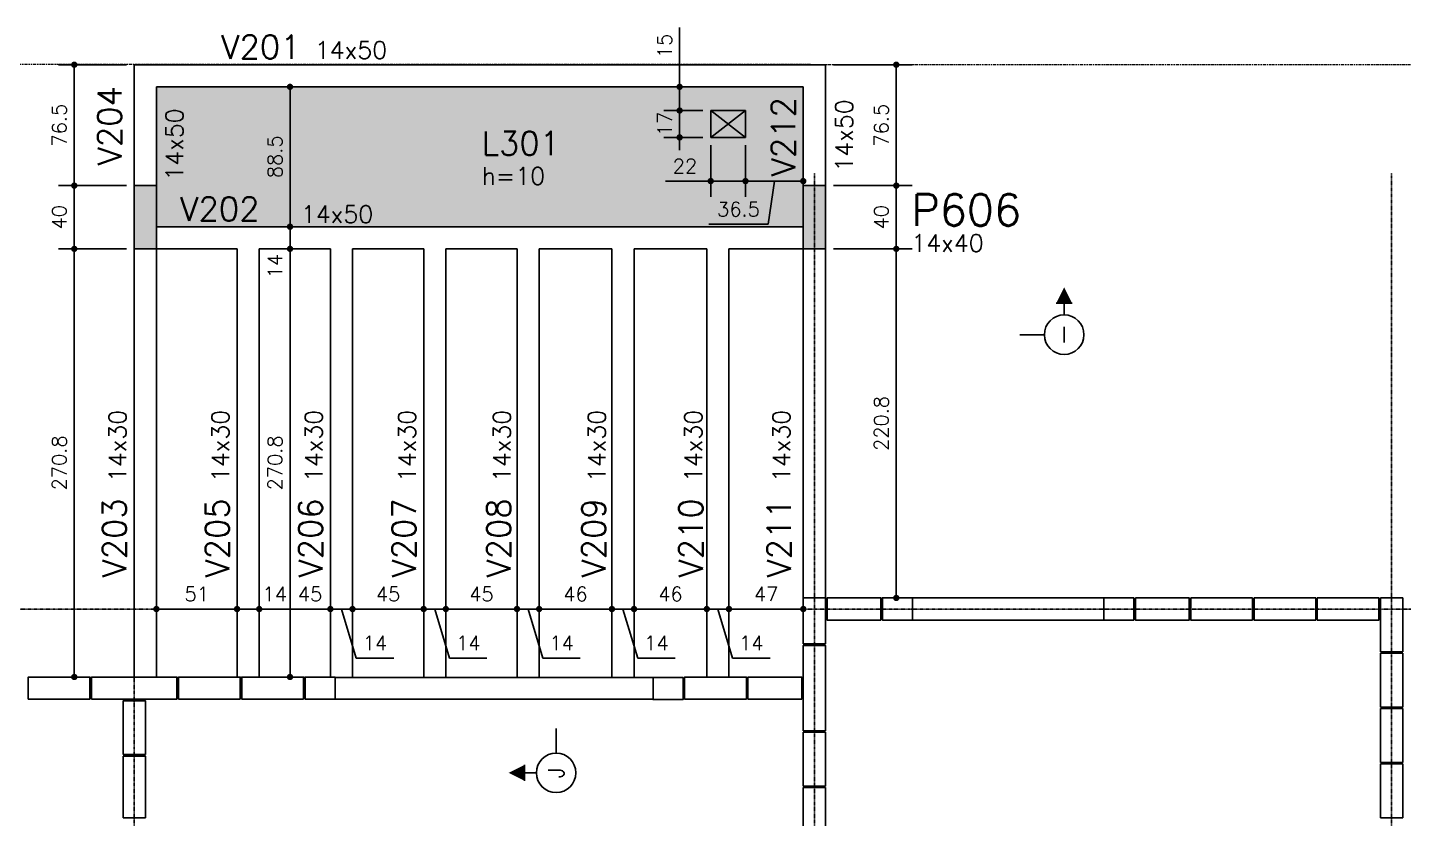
# Model space of a CAD drawing. Extents: x -856 to 20282, y 14720 to 28231.
# Drawn here: x 17952 to 18822, y 24903 to 25403 of the extents above; entities that cross this region are included whole.
import ezdxf
from ezdxf.enums import TextEntityAlignment as Align

# ---------------------------------------------------------------- set-up
doc = ezdxf.new("R2010")
doc.units = 0
doc.linetypes.add('AXES', pattern=[0.54, 0.3, -0.08, 0.08, -0.08])
doc.linetypes.add('Double dash', pattern=[55, 20, -5, 10, -5, 10, -5])
doc.layers.get('0').update_dxf_attribs({"linetype": 'CONTINUOUS'})
doc.layers.get('Defpoints').update_dxf_attribs({"linetype": 'CONTINUOUS'})
for name, color, linetype in [('COTA', 1, 'CONTINUOUS'), ('EIXOS', 1, 'AXES'), ('H2', 252, 'CONTINUOUS'), ('H4', 254, 'CONTINUOUS'), ('L-D', 2, 'CONTINUOUS'), ('L-N', 4, 'CONTINUOUS'), ('Linha_media', 4, 'CONTINUOUS'), ('P-D', 2, 'CONTINUOUS'), ('P-M', 5, 'CONTINUOUS'), ('PENA_1', 1, 'CONTINUOUS'), ('PENA_3', 3, 'CONTINUOUS'), ('PIL-N', 4, 'CONTINUOUS'), ('VIG-D', 2, 'CONTINUOUS'), ('VIG-N', 4, 'CONTINUOUS'), ('VIGA', 3, 'CONTINUOUS')]:
    doc.layers.add(name, color=color, linetype=linetype)
doc.layers.add('TLV-DVI-___-CNT', color=7, linetype='Double dash', lineweight=9)
doc.styles.add('COTA', font='romans.shx')
doc.styles.add('ROMANS', font='ROMANS')
doc.styles.get("Standard").update_dxf_attribs({"font": 'ROMANS.SHX'})
doc.dimstyles.new('forma', dxfattribs={"dimscale": 5, "dimtxt": 1.8, "dimasz": 0.8, "dimexe": 2, "dimexo": 1, "dimgap": 1, "dimtad": 1, "dimdec": 1, "dimzin": 9, "dimdsep": 46, "dimtxsty": 'COTA', "dimblk1": 'DOT', "dimblk2": 'DOT', "dimsah": 1, "dimcen": 0, "dimdle": 1, "dimclrd": 256, "dimclre": 256, "dimclrt": 2, "dimadec": 0, "dimazin": 0, "dimtfac": 1, "dimtdec": 0, "dimtmove": 0, "dimatfit": 3, "dimfxl": 1, "dimtolj": 1, "dimtzin": 0, "dimarcsym": 0})

# ---------------------------------------------------------------- blocks, each defined once
blk = doc.blocks.new('seção_esq')
at = {"layer": 'Linha_media'}
for p, q in [((1, 4), (-1, 4)), ((0, 2.5), (0, 4)), ((5.62, 0), (2.5, 0))]:
    blk.add_line(p, q, dxfattribs=at)
blk.add_circle((0, 0), 2.5, dxfattribs=at)
blk.add_solid([(1, 4), (0, 6), (-1, 4)], dxfattribs=at)
blk = doc.blocks.new('atrib_seção')
at = {"layer": 'Linha_media', "style": 'ROMANS'}
blk.add_attdef('X', text='', height=2, dxfattribs=at).set_placement((0, 0), align=Align.MIDDLE)
blk = doc.blocks.new('_Dot')
at = {"color": 0, "linetype": 'ByBlock', "lineweight": -2}
blk.add_line((-0.5, 0), (-1, 0), dxfattribs=at)
at = {"color": 0, "linetype": 'ByBlock', "const_width": 0.5}
blk.add_lwpolyline([(-0.25, 0, 1), (0.25, 0, 1)], format="xyb", close=True, dxfattribs=at)
blk = doc.blocks.new('*D670')
at = {"layer": 'COTA', "lineweight": -2, "transparency": 16777216}
for p, q in [((18033.43, 25041.26), (18033.43, 25025.13)), ((18084.43, 25041.26), (18084.43, 25025.13)), ((18037.43, 25035.13), (18080.43, 25035.13))]:
    blk.add_line(p, q, dxfattribs=at)
at = {"layer": 'Defpoints', "color": 0, "transparency": 16777216}
for p in [(18033.43, 25046.26), (18084.43, 25046.26), (18084.43, 25035.13)]:
    blk.add_point(p, dxfattribs=at)
at = {"layer": 'COTA', "lineweight": -2, "transparency": 16777216, "xscale": 4, "yscale": 4, "zscale": 4, "rotation": 180}
blk.add_blockref('_Dot', (18033.43, 25035.13), dxfattribs=at)
at = {"layer": 'COTA', "lineweight": -2, "transparency": 16777216, "xscale": 4, "yscale": 4, "zscale": 4}
blk.add_blockref('_Dot', (18084.43, 25035.13), dxfattribs=at)
at = {"layer": 'COTA', "color": 2, "transparency": 16777216, "insert": (18058.93, 25044.63), "char_height": 9, "attachment_point": 5, "style": 'COTA'}
blk.add_mtext('\\A1;51 ', dxfattribs=at)
blk = doc.blocks.new('*D671')
at = {"layer": 'COTA', "lineweight": -2, "transparency": 16777216}
for p, q in [((18084.43, 25041.26), (18084.43, 25025.13)), ((18080.43, 25035.13), (18076.43, 25035.13)), ((18084.43, 25035.13), (18098.43, 25035.13)), ((18098.43, 25031.89), (18098.43, 25025.13)), ((18102.43, 25035.13), (18106.43, 25035.13))]:
    blk.add_line(p, q, dxfattribs=at)
at = {"layer": 'Defpoints', "color": 0, "transparency": 16777216}
for p in [(18084.43, 25046.26), (18098.43, 25036.89), (18098.43, 25035.13)]:
    blk.add_point(p, dxfattribs=at)
at = {"layer": 'COTA', "lineweight": -2, "transparency": 16777216, "xscale": 4, "yscale": 4, "zscale": 4}
blk.add_blockref('_Dot', (18084.43, 25035.13), dxfattribs=at)
at = {"layer": 'COTA', "lineweight": -2, "transparency": 16777216, "xscale": 4, "yscale": 4, "zscale": 4, "rotation": 180}
blk.add_blockref('_Dot', (18098.43, 25035.13), dxfattribs=at)
at = {"layer": 'COTA', "color": 2, "transparency": 16777216, "insert": (18108.24, 25044.63), "char_height": 9, "attachment_point": 5, "style": 'COTA'}
blk.add_mtext('\\A1;14 ', dxfattribs=at)
blk = doc.blocks.new('*D672')
at = {"layer": 'COTA', "lineweight": -2, "transparency": 16777216}
for p, q in [((18098.43, 25031.89), (18098.43, 25025.13)), ((18102.43, 25035.13), (18139.43, 25035.13)), ((18143.43, 25036.16), (18143.43, 25025.13))]:
    blk.add_line(p, q, dxfattribs=at)
at = {"layer": 'Defpoints', "color": 0, "transparency": 16777216}
for p in [(18143.43, 25041.16), (18098.43, 25036.89), (18143.43, 25035.13)]:
    blk.add_point(p, dxfattribs=at)
at = {"layer": 'COTA', "lineweight": -2, "transparency": 16777216, "xscale": 4, "yscale": 4, "zscale": 4, "rotation": 180}
blk.add_blockref('_Dot', (18098.43, 25035.13), dxfattribs=at)
at = {"layer": 'COTA', "lineweight": -2, "transparency": 16777216, "xscale": 4, "yscale": 4, "zscale": 4}
blk.add_blockref('_Dot', (18143.43, 25035.13), dxfattribs=at)
at = {"layer": 'COTA', "color": 2, "transparency": 16777216, "insert": (18130.53, 25044.63), "char_height": 9, "attachment_point": 5, "style": 'COTA'}
blk.add_mtext('\\A1;45 ', dxfattribs=at)
blk = doc.blocks.new('*D673')
at = {"layer": 'COTA', "lineweight": -2, "transparency": 16777216}
for p, q in [((18139.43, 25035.13), (18135.43, 25035.13)), ((18143.43, 25036.16), (18143.43, 25025.13)), ((18143.43, 25035.13), (18157.43, 25035.13)), ((18143.43, 25035.13), (18157.43, 25035.13)), ((18150.43, 25035.13), (18159.73, 25004.13)), ((18157.43, 25036.16), (18157.43, 25025.13)), ((18161.43, 25035.13), (18165.43, 25035.13)), ((18159.73, 25004.13), (18183.44, 25004.13))]:
    blk.add_line(p, q, dxfattribs=at)
at = {"layer": 'Defpoints', "color": 0, "transparency": 16777216}
for p in [(18143.43, 25041.16), (18157.43, 25041.16), (18157.43, 25035.13)]:
    blk.add_point(p, dxfattribs=at)
at = {"layer": 'COTA', "lineweight": -2, "transparency": 16777216, "xscale": 4, "yscale": 4, "zscale": 4}
blk.add_blockref('_Dot', (18143.43, 25035.13), dxfattribs=at)
at = {"layer": 'COTA', "lineweight": -2, "transparency": 16777216, "xscale": 4, "yscale": 4, "zscale": 4, "rotation": 180}
blk.add_blockref('_Dot', (18157.43, 25035.13), dxfattribs=at)
at = {"layer": 'COTA', "color": 2, "transparency": 16777216, "insert": (18171.58, 25013.63), "char_height": 9, "attachment_point": 5, "style": 'COTA'}
blk.add_mtext('\\A1;14 ', dxfattribs=at)
blk = doc.blocks.new('*D674')
at = {"layer": 'COTA', "lineweight": -2, "transparency": 16777216}
for p, q in [((18157.43, 25036.16), (18157.43, 25025.13)), ((18161.43, 25035.13), (18198.43, 25035.13)), ((18202.43, 25036.16), (18202.43, 25025.13))]:
    blk.add_line(p, q, dxfattribs=at)
at = {"layer": 'Defpoints', "color": 0, "transparency": 16777216}
for p in [(18157.43, 25041.16), (18202.43, 25041.16), (18202.43, 25035.13)]:
    blk.add_point(p, dxfattribs=at)
at = {"layer": 'COTA', "lineweight": -2, "transparency": 16777216, "xscale": 4, "yscale": 4, "zscale": 4, "rotation": 180}
blk.add_blockref('_Dot', (18157.43, 25035.13), dxfattribs=at)
at = {"layer": 'COTA', "lineweight": -2, "transparency": 16777216, "xscale": 4, "yscale": 4, "zscale": 4}
blk.add_blockref('_Dot', (18202.43, 25035.13), dxfattribs=at)
at = {"layer": 'COTA', "color": 2, "transparency": 16777216, "insert": (18179.93, 25044.63), "char_height": 9, "attachment_point": 5, "style": 'COTA'}
blk.add_mtext('\\A1;45 ', dxfattribs=at)
blk = doc.blocks.new('*D675')
at = {"layer": 'COTA', "lineweight": -2, "transparency": 16777216}
for p, q in [((18198.43, 25035.13), (18194.43, 25035.13)), ((18202.43, 25036.16), (18202.43, 25025.13)), ((18202.43, 25035.13), (18216.43, 25035.13)), ((18202.43, 25035.13), (18216.43, 25035.13)), ((18209.43, 25035.13), (18218.73, 25004.13)), ((18216.43, 25036.16), (18216.43, 25025.13)), ((18220.43, 25035.13), (18224.43, 25035.13)), ((18218.73, 25004.13), (18242.44, 25004.13))]:
    blk.add_line(p, q, dxfattribs=at)
at = {"layer": 'Defpoints', "color": 0, "transparency": 16777216}
for p in [(18202.43, 25041.16), (18216.43, 25041.16), (18216.43, 25035.13)]:
    blk.add_point(p, dxfattribs=at)
at = {"layer": 'COTA', "lineweight": -2, "transparency": 16777216, "xscale": 4, "yscale": 4, "zscale": 4}
blk.add_blockref('_Dot', (18202.43, 25035.13), dxfattribs=at)
at = {"layer": 'COTA', "lineweight": -2, "transparency": 16777216, "xscale": 4, "yscale": 4, "zscale": 4, "rotation": 180}
blk.add_blockref('_Dot', (18216.43, 25035.13), dxfattribs=at)
at = {"layer": 'COTA', "color": 2, "transparency": 16777216, "insert": (18230.58, 25013.63), "char_height": 9, "attachment_point": 5, "style": 'COTA'}
blk.add_mtext('\\A1;14 ', dxfattribs=at)
blk = doc.blocks.new('*D676')
at = {"layer": 'COTA', "lineweight": -2, "transparency": 16777216}
for p, q in [((18216.43, 25036.16), (18216.43, 25025.13)), ((18220.43, 25035.13), (18257.43, 25035.13)), ((18261.43, 25034.21), (18261.43, 25025.13))]:
    blk.add_line(p, q, dxfattribs=at)
at = {"layer": 'Defpoints', "color": 0, "transparency": 16777216}
for p in [(18216.43, 25041.16), (18261.43, 25039.21), (18261.43, 25035.13)]:
    blk.add_point(p, dxfattribs=at)
at = {"layer": 'COTA', "lineweight": -2, "transparency": 16777216, "xscale": 4, "yscale": 4, "zscale": 4, "rotation": 180}
blk.add_blockref('_Dot', (18216.43, 25035.13), dxfattribs=at)
at = {"layer": 'COTA', "lineweight": -2, "transparency": 16777216, "xscale": 4, "yscale": 4, "zscale": 4}
blk.add_blockref('_Dot', (18261.43, 25035.13), dxfattribs=at)
at = {"layer": 'COTA', "color": 2, "transparency": 16777216, "insert": (18238.93, 25044.63), "char_height": 9, "attachment_point": 5, "style": 'COTA'}
blk.add_mtext('\\A1;45 ', dxfattribs=at)
blk = doc.blocks.new('*D677')
at = {"layer": 'COTA', "lineweight": -2, "transparency": 16777216}
for p, q in [((18257.43, 25035.13), (18253.43, 25035.13)), ((18261.43, 25035.13), (18275.43, 25035.13)), ((18261.43, 25035.13), (18275.43, 25035.13)), ((18261.43, 25034.21), (18261.43, 25025.13)), ((18268.43, 25035.13), (18277.73, 25004.13)), ((18275.43, 25034.21), (18275.43, 25025.13)), ((18279.43, 25035.13), (18283.43, 25035.13)), ((18277.73, 25004.13), (18301.44, 25004.13))]:
    blk.add_line(p, q, dxfattribs=at)
at = {"layer": 'Defpoints', "color": 0, "transparency": 16777216}
for p in [(18261.43, 25039.21), (18275.43, 25039.21), (18275.43, 25035.13)]:
    blk.add_point(p, dxfattribs=at)
at = {"layer": 'COTA', "lineweight": -2, "transparency": 16777216, "xscale": 4, "yscale": 4, "zscale": 4}
blk.add_blockref('_Dot', (18261.43, 25035.13), dxfattribs=at)
at = {"layer": 'COTA', "lineweight": -2, "transparency": 16777216, "xscale": 4, "yscale": 4, "zscale": 4, "rotation": 180}
blk.add_blockref('_Dot', (18275.43, 25035.13), dxfattribs=at)
at = {"layer": 'COTA', "color": 2, "transparency": 16777216, "insert": (18289.58, 25013.63), "char_height": 9, "attachment_point": 5, "style": 'COTA'}
blk.add_mtext('\\A1;14 ', dxfattribs=at)
blk = doc.blocks.new('*D678')
at = {"layer": 'COTA', "lineweight": -2, "transparency": 16777216}
for p, q in [((18275.43, 25034.21), (18275.43, 25025.13)), ((18279.43, 25035.13), (18317.43, 25035.13)), ((18321.43, 25034.21), (18321.43, 25025.13))]:
    blk.add_line(p, q, dxfattribs=at)
at = {"layer": 'Defpoints', "color": 0, "transparency": 16777216}
for p in [(18275.43, 25039.21), (18321.43, 25039.21), (18321.43, 25035.13)]:
    blk.add_point(p, dxfattribs=at)
at = {"layer": 'COTA', "lineweight": -2, "transparency": 16777216, "xscale": 4, "yscale": 4, "zscale": 4, "rotation": 180}
blk.add_blockref('_Dot', (18275.43, 25035.13), dxfattribs=at)
at = {"layer": 'COTA', "lineweight": -2, "transparency": 16777216, "xscale": 4, "yscale": 4, "zscale": 4}
blk.add_blockref('_Dot', (18321.43, 25035.13), dxfattribs=at)
at = {"layer": 'COTA', "color": 2, "transparency": 16777216, "insert": (18298.43, 25044.63), "char_height": 9, "attachment_point": 5, "style": 'COTA'}
blk.add_mtext('\\A1;46 ', dxfattribs=at)
blk = doc.blocks.new('*D679')
at = {"layer": 'COTA', "lineweight": -2, "transparency": 16777216}
for p, q in [((18317.43, 25035.13), (18313.43, 25035.13)), ((18321.43, 25035.13), (18335.43, 25035.13)), ((18321.43, 25035.13), (18335.43, 25035.13)), ((18321.43, 25034.21), (18321.43, 25025.13)), ((18328.43, 25035.13), (18337.73, 25004.13)), ((18335.43, 25034.21), (18335.43, 25025.13)), ((18339.43, 25035.13), (18343.43, 25035.13)), ((18337.73, 25004.13), (18361.44, 25004.13))]:
    blk.add_line(p, q, dxfattribs=at)
at = {"layer": 'Defpoints', "color": 0, "transparency": 16777216}
for p in [(18321.43, 25039.21), (18335.43, 25039.21), (18335.43, 25035.13)]:
    blk.add_point(p, dxfattribs=at)
at = {"layer": 'COTA', "lineweight": -2, "transparency": 16777216, "xscale": 4, "yscale": 4, "zscale": 4}
blk.add_blockref('_Dot', (18321.43, 25035.13), dxfattribs=at)
at = {"layer": 'COTA', "lineweight": -2, "transparency": 16777216, "xscale": 4, "yscale": 4, "zscale": 4, "rotation": 180}
blk.add_blockref('_Dot', (18335.43, 25035.13), dxfattribs=at)
at = {"layer": 'COTA', "color": 2, "transparency": 16777216, "insert": (18349.58, 25013.63), "char_height": 9, "attachment_point": 5, "style": 'COTA'}
blk.add_mtext('\\A1;14 ', dxfattribs=at)
blk = doc.blocks.new('*D680')
at = {"layer": 'COTA', "lineweight": -2, "transparency": 16777216}
for p, q in [((18335.43, 25034.21), (18335.43, 25025.13)), ((18339.43, 25035.13), (18377.43, 25035.13)), ((18381.43, 25034.21), (18381.43, 25025.13))]:
    blk.add_line(p, q, dxfattribs=at)
at = {"layer": 'Defpoints', "color": 0, "transparency": 16777216}
for p in [(18335.43, 25039.21), (18381.43, 25039.21), (18381.43, 25035.13)]:
    blk.add_point(p, dxfattribs=at)
at = {"layer": 'COTA', "lineweight": -2, "transparency": 16777216, "xscale": 4, "yscale": 4, "zscale": 4, "rotation": 180}
blk.add_blockref('_Dot', (18335.43, 25035.13), dxfattribs=at)
at = {"layer": 'COTA', "lineweight": -2, "transparency": 16777216, "xscale": 4, "yscale": 4, "zscale": 4}
blk.add_blockref('_Dot', (18381.43, 25035.13), dxfattribs=at)
at = {"layer": 'COTA', "color": 2, "transparency": 16777216, "insert": (18358.43, 25044.63), "char_height": 9, "attachment_point": 5, "style": 'COTA'}
blk.add_mtext('\\A1;46 ', dxfattribs=at)
blk = doc.blocks.new('*D681')
at = {"layer": 'COTA', "lineweight": -2, "transparency": 16777216}
for p, q in [((18377.43, 25035.13), (18373.43, 25035.13)), ((18381.43, 25035.13), (18395.43, 25035.13)), ((18381.43, 25035.13), (18395.43, 25035.13)), ((18381.43, 25034.21), (18381.43, 25025.13)), ((18388.43, 25035.13), (18397.73, 25004.13)), ((18395.43, 25034.21), (18395.43, 25025.13)), ((18399.43, 25035.13), (18403.43, 25035.13)), ((18397.73, 25004.13), (18421.44, 25004.13))]:
    blk.add_line(p, q, dxfattribs=at)
at = {"layer": 'Defpoints', "color": 0, "transparency": 16777216}
for p in [(18381.43, 25039.21), (18395.43, 25039.21), (18395.43, 25035.13)]:
    blk.add_point(p, dxfattribs=at)
at = {"layer": 'COTA', "lineweight": -2, "transparency": 16777216, "xscale": 4, "yscale": 4, "zscale": 4}
blk.add_blockref('_Dot', (18381.43, 25035.13), dxfattribs=at)
at = {"layer": 'COTA', "lineweight": -2, "transparency": 16777216, "xscale": 4, "yscale": 4, "zscale": 4, "rotation": 180}
blk.add_blockref('_Dot', (18395.43, 25035.13), dxfattribs=at)
at = {"layer": 'COTA', "color": 2, "transparency": 16777216, "insert": (18409.58, 25013.63), "char_height": 9, "attachment_point": 5, "style": 'COTA'}
blk.add_mtext('\\A1;14 ', dxfattribs=at)
blk = doc.blocks.new('*D682')
at = {"layer": 'COTA', "lineweight": -2, "transparency": 16777216}
for p, q in [((18442.43, 25039.39), (18442.43, 25025.13)), ((18395.43, 25034.21), (18395.43, 25025.13)), ((18399.43, 25035.13), (18438.43, 25035.13))]:
    blk.add_line(p, q, dxfattribs=at)
at = {"layer": 'Defpoints', "color": 0, "transparency": 16777216}
for p in [(18395.43, 25039.21), (18442.43, 25044.39), (18442.43, 25035.13)]:
    blk.add_point(p, dxfattribs=at)
at = {"layer": 'COTA', "lineweight": -2, "transparency": 16777216, "xscale": 4, "yscale": 4, "zscale": 4, "rotation": 180}
blk.add_blockref('_Dot', (18395.43, 25035.13), dxfattribs=at)
at = {"layer": 'COTA', "lineweight": -2, "transparency": 16777216, "xscale": 4, "yscale": 4, "zscale": 4}
blk.add_blockref('_Dot', (18442.43, 25035.13), dxfattribs=at)
at = {"layer": 'COTA', "color": 2, "transparency": 16777216, "insert": (18418.93, 25044.63), "char_height": 9, "attachment_point": 5, "style": 'COTA'}
blk.add_mtext('\\A1;47 ', dxfattribs=at)
blk = doc.blocks.new('*D683')
at = {"layer": 'COTA', "lineweight": -2, "transparency": 16777216}
for p, q in [((18114.15, 25262.96), (18107.9, 25262.96)), ((18117.9, 25258.96), (18117.9, 24996.13)), ((18116.4, 24992.13), (18107.9, 24992.13))]:
    blk.add_line(p, q, dxfattribs=at)
at = {"layer": 'Defpoints', "color": 0, "transparency": 16777216}
for p in [(18119.15, 25262.96), (18117.9, 24992.13), (18121.4, 24992.13)]:
    blk.add_point(p, dxfattribs=at)
at = {"layer": 'COTA', "lineweight": -2, "transparency": 16777216, "xscale": 4, "yscale": 4, "zscale": 4}
for p, rotation in [((18117.9, 25262.96), 90), ((18117.9, 24992.13), 270)]:
    blk.add_blockref('_Dot', p, dxfattribs=dict(at, rotation=rotation))
at = {"layer": 'COTA', "color": 2, "transparency": 16777216, "insert": (18108.4, 25127.54), "char_height": 9, "attachment_point": 5, "rotation": 90, "style": 'COTA'}
blk.add_mtext('\\A1;270.8 ', dxfattribs=at)
blk = doc.blocks.new('Family - ___-2103959-PLANTA INFERIOR 2')
at = {"layer": 'TLV-DVI-___-CNT', "color": 1, "true_color": 0xff0000}
for q in [(-48652.3, 10030.2), (-30001.4, 10030.2)]:
    blk.add_line((-34122.5, 10030.2), q, dxfattribs=at)
blk = doc.blocks.new('A$C8a1ee3b4')
at = {"layer": 'TLV-DVI-___-CNT', "color": 1, "true_color": 0xff0000, "xscale": 0.1, "yscale": 0.1, "zscale": 0.1}
blk.add_blockref('Family - ___-2103959-PLANTA INFERIOR 2', (4865.23, 1037.14), dxfattribs=at)
blk = doc.blocks.new('seção_dir')
at = {"layer": 'Linha_media'}
for p, q in [((-1, 4), (1, 4)), ((0, 2.5), (0, 4)), ((-5.62, 0), (-2.5, 0))]:
    blk.add_line(p, q, dxfattribs=at)
blk.add_circle((0, 0), 2.5, dxfattribs=at)
blk.add_solid([(-1, 4), (0, 6), (1, 4)], dxfattribs=at)
blk = doc.blocks.new('*D697')
at = {"layer": 'COTA', "lineweight": -2, "transparency": 16777216}
for p, q in [((18117.9, 25280.96), (18117.9, 25284.96)), ((18115.16, 25276.96), (18107.9, 25276.96)), ((18117.9, 25262.96), (18117.9, 25276.96)), ((18114.15, 25262.96), (18107.9, 25262.96)), ((18117.9, 25258.96), (18117.9, 25254.96))]:
    blk.add_line(p, q, dxfattribs=at)
at = {"layer": 'Defpoints', "color": 0, "transparency": 16777216}
for p in [(18117.9, 25276.96), (18120.16, 25276.96), (18119.15, 25262.96)]:
    blk.add_point(p, dxfattribs=at)
at = {"layer": 'COTA', "lineweight": -2, "transparency": 16777216, "xscale": 4, "yscale": 4, "zscale": 4}
for p, rotation in [((18117.9, 25276.96), 270), ((18117.9, 25262.96), 90)]:
    blk.add_blockref('_Dot', p, dxfattribs=dict(at, rotation=rotation))
at = {"layer": 'COTA', "color": 2, "transparency": 16777216, "insert": (18108.4, 25252.07), "char_height": 9, "attachment_point": 5, "rotation": 90, "style": 'COTA'}
blk.add_mtext('\\A1;14 ', dxfattribs=at)
blk = doc.blocks.new('*D698')
at = {"layer": 'COTA', "lineweight": -2, "transparency": 16777216}
for p, q in [((18115.16, 25365.46), (18107.9, 25365.46)), ((18117.9, 25280.96), (18117.9, 25361.46)), ((18115.16, 25276.96), (18107.9, 25276.96))]:
    blk.add_line(p, q, dxfattribs=at)
at = {"layer": 'Defpoints', "color": 0, "transparency": 16777216}
for p in [(18117.9, 25365.46), (18120.16, 25365.46), (18120.16, 25276.96)]:
    blk.add_point(p, dxfattribs=at)
at = {"layer": 'COTA', "lineweight": -2, "transparency": 16777216, "xscale": 4, "yscale": 4, "zscale": 4}
for p, rotation in [((18117.9, 25365.46), 90), ((18117.9, 25276.96), 270)]:
    blk.add_blockref('_Dot', p, dxfattribs=dict(at, rotation=rotation))
at = {"layer": 'COTA', "color": 2, "transparency": 16777216, "insert": (18108.4, 25321.21), "char_height": 9, "attachment_point": 5, "rotation": 90, "style": 'COTA'}
blk.add_mtext('\\A1;88.5 ', dxfattribs=at)
blk = doc.blocks.new('*D699')
at = {"layer": 'COTA', "lineweight": -2, "transparency": 16777216}
for p, q in [((18014.43, 25262.96), (17971.49, 25262.96)), ((17981.49, 24996.13), (17981.49, 25258.96)), ((17981.21, 24992.13), (17971.49, 24992.13))]:
    blk.add_line(p, q, dxfattribs=at)
at = {"layer": 'Defpoints', "color": 0, "transparency": 16777216}
for p in [(17981.49, 25262.96), (18019.43, 25262.96), (17986.21, 24992.13)]:
    blk.add_point(p, dxfattribs=at)
at = {"layer": 'COTA', "lineweight": -2, "transparency": 16777216, "xscale": 4, "yscale": 4, "zscale": 4}
for p, rotation in [((17981.49, 25262.96), 90), ((17981.49, 24992.13), 270)]:
    blk.add_blockref('_Dot', p, dxfattribs=dict(at, rotation=rotation))
at = {"layer": 'COTA', "color": 2, "transparency": 16777216, "insert": (17971.99, 25127.54), "char_height": 9, "attachment_point": 5, "rotation": 90, "style": 'COTA'}
blk.add_mtext('\\A1;270.8 ', dxfattribs=at)
blk = doc.blocks.new('*D700')
at = {"layer": 'COTA', "lineweight": -2, "transparency": 16777216}
for p, q in [((18014.43, 25302.96), (17971.49, 25302.96)), ((17981.49, 25266.96), (17981.49, 25298.96)), ((18014.43, 25262.96), (17971.49, 25262.96))]:
    blk.add_line(p, q, dxfattribs=at)
at = {"layer": 'Defpoints', "color": 0, "transparency": 16777216}
for p in [(17981.49, 25302.96), (18019.43, 25302.96), (18019.43, 25262.96)]:
    blk.add_point(p, dxfattribs=at)
at = {"layer": 'COTA', "lineweight": -2, "transparency": 16777216, "xscale": 4, "yscale": 4, "zscale": 4}
for p, rotation in [((17981.49, 25302.96), 90), ((17981.49, 25262.96), 270)]:
    blk.add_blockref('_Dot', p, dxfattribs=dict(at, rotation=rotation))
at = {"layer": 'COTA', "color": 2, "transparency": 16777216, "insert": (17971.99, 25282.96), "char_height": 9, "attachment_point": 5, "rotation": 90, "style": 'COTA'}
blk.add_mtext('\\A1;40 ', dxfattribs=at)
blk = doc.blocks.new('*D701')
at = {"layer": 'COTA', "lineweight": -2, "transparency": 16777216}
for p, q in [((18014.43, 25379.46), (17971.49, 25379.46)), ((17981.49, 25306.96), (17981.49, 25375.46)), ((18014.43, 25302.96), (17971.49, 25302.96))]:
    blk.add_line(p, q, dxfattribs=at)
at = {"layer": 'Defpoints', "color": 0, "transparency": 16777216}
for p in [(17981.49, 25379.46), (18019.43, 25379.46), (18019.43, 25302.96)]:
    blk.add_point(p, dxfattribs=at)
at = {"layer": 'COTA', "lineweight": -2, "transparency": 16777216, "xscale": 4, "yscale": 4, "zscale": 4}
for p, rotation in [((17981.49, 25379.46), 90), ((17981.49, 25302.96), 270)]:
    blk.add_blockref('_Dot', p, dxfattribs=dict(at, rotation=rotation))
at = {"layer": 'COTA', "color": 2, "transparency": 16777216, "insert": (17971.99, 25341.21), "char_height": 9, "attachment_point": 5, "rotation": 90, "style": 'COTA'}
blk.add_mtext('\\A1;76.5 ', dxfattribs=at)
blk = doc.blocks.new('*D702')
at = {"layer": 'COTA', "lineweight": -2, "transparency": 16777216}
for p, q in [((18461.43, 25262.96), (18511.22, 25262.96)), ((18501.22, 25046.13), (18501.22, 25258.96)), ((18492, 25042.13), (18511.22, 25042.13))]:
    blk.add_line(p, q, dxfattribs=at)
at = {"layer": 'Defpoints', "color": 0, "transparency": 16777216}
for p in [(18456.43, 25262.96), (18501.22, 25262.96), (18487, 25042.13)]:
    blk.add_point(p, dxfattribs=at)
at = {"layer": 'COTA', "lineweight": -2, "transparency": 16777216, "xscale": 4, "yscale": 4, "zscale": 4}
for p, rotation in [((18501.22, 25262.96), 90), ((18501.22, 25042.13), 270)]:
    blk.add_blockref('_Dot', p, dxfattribs=dict(at, rotation=rotation))
at = {"layer": 'COTA', "color": 2, "transparency": 16777216, "insert": (18491.72, 25152.54), "char_height": 9, "attachment_point": 5, "rotation": 90, "style": 'COTA'}
blk.add_mtext('\\A1;220.8 ', dxfattribs=at)
blk = doc.blocks.new('*D703')
at = {"layer": 'COTA', "lineweight": -2, "transparency": 16777216}
for p, q in [((18461.43, 25302.96), (18511.22, 25302.96)), ((18501.22, 25266.96), (18501.22, 25298.96)), ((18461.43, 25262.96), (18511.22, 25262.96))]:
    blk.add_line(p, q, dxfattribs=at)
at = {"layer": 'Defpoints', "color": 0, "transparency": 16777216}
for p in [(18456.43, 25302.96), (18501.22, 25302.96), (18456.43, 25262.96)]:
    blk.add_point(p, dxfattribs=at)
at = {"layer": 'COTA', "lineweight": -2, "transparency": 16777216, "xscale": 4, "yscale": 4, "zscale": 4}
for p, rotation in [((18501.22, 25302.96), 90), ((18501.22, 25262.96), 270)]:
    blk.add_blockref('_Dot', p, dxfattribs=dict(at, rotation=rotation))
at = {"layer": 'COTA', "color": 2, "transparency": 16777216, "insert": (18491.72, 25282.96), "char_height": 9, "attachment_point": 5, "rotation": 90, "style": 'COTA'}
blk.add_mtext('\\A1;40 ', dxfattribs=at)
blk = doc.blocks.new('*D704')
at = {"layer": 'COTA', "lineweight": -2, "transparency": 16777216}
for p, q in [((18461.43, 25379.46), (18511.22, 25379.46)), ((18501.22, 25306.96), (18501.22, 25375.46)), ((18461.43, 25302.96), (18511.22, 25302.96))]:
    blk.add_line(p, q, dxfattribs=at)
at = {"layer": 'Defpoints', "color": 0, "transparency": 16777216}
for p in [(18456.43, 25379.46), (18501.22, 25379.46), (18456.43, 25302.96)]:
    blk.add_point(p, dxfattribs=at)
at = {"layer": 'COTA', "lineweight": -2, "transparency": 16777216, "xscale": 4, "yscale": 4, "zscale": 4}
for p, rotation in [((18501.22, 25379.46), 90), ((18501.22, 25302.96), 270)]:
    blk.add_blockref('_Dot', p, dxfattribs=dict(at, rotation=rotation))
at = {"layer": 'COTA', "color": 2, "transparency": 16777216, "insert": (18491.72, 25341.21), "char_height": 9, "attachment_point": 5, "rotation": 90, "style": 'COTA'}
blk.add_mtext('\\A1;76.5 ', dxfattribs=at)
blk = doc.blocks.new('*D710')
at = {"layer": 'COTA', "lineweight": -2, "transparency": 16777216}
for p, q in [((18364.24, 25402.99), (18364.24, 25365.46)), ((18364.24, 25369.46), (18364.24, 25373.46)), ((18366.77, 25365.46), (18354.24, 25365.46)), ((18364.24, 25365.46), (18364.24, 25350.46)), ((18364.24, 25365.46), (18364.24, 25350.46)), ((18378.89, 25350.46), (18354.24, 25350.46)), ((18364.24, 25346.46), (18364.24, 25342.46))]:
    blk.add_line(p, q, dxfattribs=at)
at = {"layer": 'Defpoints', "color": 0, "transparency": 16777216}
for p in [(18371.77, 25365.46), (18364.24, 25350.46), (18383.89, 25350.46)]:
    blk.add_point(p, dxfattribs=at)
at = {"layer": 'COTA', "lineweight": -2, "transparency": 16777216, "xscale": 4, "yscale": 4, "zscale": 4}
for p, rotation in [((18364.24, 25365.46), 270), ((18364.24, 25350.46), 90)]:
    blk.add_blockref('_Dot', p, dxfattribs=dict(at, rotation=rotation))
at = {"layer": 'COTA', "color": 2, "transparency": 16777216, "insert": (18354.74, 25391.34), "char_height": 9, "attachment_point": 5, "rotation": 90, "style": 'COTA'}
blk.add_mtext('\\A1;15 ', dxfattribs=at)
blk = doc.blocks.new('*D711')
at = {"layer": 'COTA', "lineweight": -2, "transparency": 16777216}
for p, q in [((18364.24, 25354.46), (18364.24, 25358.46)), ((18378.89, 25350.46), (18354.24, 25350.46)), ((18364.24, 25350.46), (18364.24, 25333.46)), ((18378.89, 25333.46), (18354.24, 25333.46)), ((18364.24, 25329.46), (18364.24, 25325.46))]:
    blk.add_line(p, q, dxfattribs=at)
at = {"layer": 'Defpoints', "color": 0, "transparency": 16777216}
for p in [(18383.89, 25350.46), (18364.24, 25333.46), (18383.89, 25333.46)]:
    blk.add_point(p, dxfattribs=at)
at = {"layer": 'COTA', "lineweight": -2, "transparency": 16777216, "xscale": 4, "yscale": 4, "zscale": 4}
for p, rotation in [((18364.24, 25350.46), 270), ((18364.24, 25333.46), 90)]:
    blk.add_blockref('_Dot', p, dxfattribs=dict(at, rotation=rotation))
at = {"layer": 'COTA', "color": 2, "transparency": 16777216, "insert": (18354.74, 25341.96), "char_height": 9, "attachment_point": 5, "rotation": 90, "style": 'COTA'}
blk.add_mtext('\\A1;17 ', dxfattribs=at)
blk = doc.blocks.new('*D712')
at = {"layer": 'COTA', "lineweight": -2, "transparency": 16777216}
for p, q in [((18383.89, 25328.46), (18383.89, 25295.83)), ((18405.89, 25328.46), (18405.89, 25295.83)), ((18383.89, 25305.83), (18355.32, 25305.83)), ((18401.89, 25305.83), (18387.89, 25305.83))]:
    blk.add_line(p, q, dxfattribs=at)
at = {"layer": 'Defpoints', "color": 0, "transparency": 16777216}
for p in [(18383.89, 25333.46), (18405.89, 25333.46), (18405.89, 25305.83)]:
    blk.add_point(p, dxfattribs=at)
at = {"layer": 'COTA', "lineweight": -2, "transparency": 16777216, "xscale": 4, "yscale": 4, "zscale": 4, "rotation": 180}
blk.add_blockref('_Dot', (18383.89, 25305.83), dxfattribs=at)
at = {"layer": 'COTA', "lineweight": -2, "transparency": 16777216, "xscale": 4, "yscale": 4, "zscale": 4}
blk.add_blockref('_Dot', (18405.89, 25305.83), dxfattribs=at)
at = {"layer": 'COTA', "color": 2, "transparency": 16777216, "insert": (18367.6, 25315.33), "char_height": 9, "attachment_point": 5, "style": 'COTA'}
blk.add_mtext('\\A1;22 ', dxfattribs=at)
blk = doc.blocks.new('*D713')
at = {"layer": 'COTA', "lineweight": -2, "transparency": 16777216}
for p, q in [((18405.89, 25328.46), (18405.89, 25295.83)), ((18409.89, 25305.83), (18438.43, 25305.83)), ((18424.16, 25305.83), (18420.15, 25278.53)), ((18442.43, 25307.17), (18442.43, 25295.83)), ((18420.15, 25278.53), (18382.73, 25278.53))]:
    blk.add_line(p, q, dxfattribs=at)
at = {"layer": 'Defpoints', "color": 0, "transparency": 16777216}
for p in [(18405.89, 25333.46), (18442.43, 25312.17), (18442.43, 25305.83)]:
    blk.add_point(p, dxfattribs=at)
at = {"layer": 'COTA', "lineweight": -2, "transparency": 16777216, "xscale": 4, "yscale": 4, "zscale": 4, "rotation": 180}
blk.add_blockref('_Dot', (18405.89, 25305.83), dxfattribs=at)
at = {"layer": 'COTA', "lineweight": -2, "transparency": 16777216, "xscale": 4, "yscale": 4, "zscale": 4}
blk.add_blockref('_Dot', (18442.43, 25305.83), dxfattribs=at)
at = {"layer": 'COTA', "color": 2, "transparency": 16777216, "insert": (18401.44, 25288.03), "char_height": 9, "attachment_point": 5, "style": 'COTA'}
blk.add_mtext('\\A1;36.5 ', dxfattribs=at)

msp = doc.modelspace()

# ---------------------------------------------------------------- hatches: boundary and pattern name
at = {"layer": 'H2'}
for points in [[(18033.43, 25302.96), (18019.43, 25302.96), (18019.43, 25262.96), (18033.43, 25262.96)], [(18456.43, 25302.96), (18442.43, 25302.96), (18442.43, 25262.96), (18456.43, 25262.96)]]:
    msp.add_hatch(color=256, dxfattribs=at).paths.add_polyline_path(points)
at = {"layer": 'H4'}
msp.add_hatch(color=256, dxfattribs=at).paths.add_polyline_path([(18033.43, 25365.46), (18442.43, 25365.46), (18442.43, 25276.96), (18033.43, 25276.96)])

# ---------------------------------------------------------------- linework, layer by layer
for points in [[(18456.43, 25013.13), (18456.43, 25042.13), (18442.43, 25042.13), (18442.43, 25013.13), (18456.43, 25013.13)], [(18491.43, 25042.13), (18457.43, 25042.13), (18457.43, 25028.13), (18491.43, 25028.13), (18491.43, 25042.13)], [(18511.43, 25042.16), (18492.43, 25042.16), (18492.43, 25028.16), (18511.43, 25028.16), (18511.43, 25042.16)], [(18651.43, 25042.16), (18632.43, 25042.16), (18632.43, 25028.16), (18651.43, 25028.16), (18651.43, 25042.16)], [(18652.43, 25042.13), (18686.43, 25042.13), (18686.43, 25028.13), (18652.43, 25028.13), (18652.43, 25042.13)], [(18687.43, 25042.13), (18726.43, 25042.13), (18726.43, 25028.13), (18687.43, 25028.13), (18687.43, 25042.13)], [(18727.43, 25042.13), (18766.43, 25042.13), (18766.43, 25028.13), (18727.43, 25028.13), (18727.43, 25042.13)], [(18767.43, 25042.13), (18806.43, 25042.13), (18806.43, 25028.13), (18767.43, 25028.13), (18767.43, 25042.13)], [(18807.43, 25042.13), (18807.43, 25008.13), (18821.43, 25008.13), (18821.43, 25042.13), (18807.43, 25042.13)], [(18456.43, 24958.13), (18456.43, 25012.13), (18442.43, 25012.13), (18442.43, 24958.13), (18456.43, 24958.13)], [(18807.43, 25007.13), (18807.43, 24973.13), (18821.43, 24973.13), (18821.43, 25007.13), (18807.43, 25007.13)], [(17952.43, 24978.13), (17991.43, 24978.13), (17991.43, 24992.13), (17952.43, 24992.13), (17952.43, 24978.13)], [(17992.43, 24978.13), (18046.43, 24978.13), (18046.43, 24992.13), (17992.43, 24992.13), (17992.43, 24978.13)], [(18086.43, 24978.13), (18047.43, 24978.13), (18047.43, 24992.13), (18086.43, 24992.13), (18086.43, 24978.13)], [(18126.43, 24978.13), (18087.43, 24978.13), (18087.43, 24992.13), (18126.43, 24992.13), (18126.43, 24978.13)], [(18146.43, 24992.13), (18127.43, 24992.13), (18127.43, 24978.13), (18146.43, 24978.13), (18146.43, 24992.13)], [(18366.43, 24991.8), (18347.43, 24991.8), (18347.43, 24977.8), (18366.43, 24977.8), (18366.43, 24991.8)], [(18406.43, 24978.13), (18367.43, 24978.13), (18367.43, 24992.13), (18406.43, 24992.13), (18406.43, 24978.13)], [(18407.43, 24978.13), (18441.43, 24978.13), (18441.43, 24992.13), (18407.43, 24992.13), (18407.43, 24978.13)], [(18012.43, 24943.13), (18012.43, 24977.13), (18026.43, 24977.13), (18026.43, 24943.13), (18012.43, 24943.13)], [(18807.43, 24972.13), (18807.43, 24938.13), (18821.43, 24938.13), (18821.43, 24972.13), (18807.43, 24972.13)], [(18456.43, 24957.13), (18456.43, 24923.13), (18442.43, 24923.13), (18442.43, 24957.13), (18456.43, 24957.13)], [(18012.43, 24942.13), (18012.43, 24903.13), (18026.43, 24903.13), (18026.43, 24942.13), (18012.43, 24942.13)], [(18807.43, 24937.13), (18807.43, 24903.13), (18821.43, 24903.13), (18821.43, 24937.13), (18807.43, 24937.13)], [(18442.43, 24922.13), (18442.43, 24883.13), (18456.43, 24883.13), (18456.43, 24922.13), (18442.43, 24922.13)]]:
    msp.add_lwpolyline(points)
for points in [[(18511.43, 25042.16), (18632.43, 25042.16), (18632.43, 25028.16), (18511.43, 25028.16)], [(18347.43, 24991.8), (18146.43, 24991.8), (18146.43, 24978.13), (18347.43, 24978.13)]]:
    msp.add_lwpolyline(points, close=True)
at = {"layer": 'EIXOS', "color": 244, "true_color": 0x991b1e}
for p, q in [((18019.43, 23590.17), (18019.43, 25310.84)), ((18449.43, 23590.17), (18449.43, 25310.84)), ((18814.43, 23590.17), (18814.43, 25310.84)), ((20111.72, 25035.13), (17254.15, 25035.13))]:
    msp.add_line(p, q, dxfattribs=at)
at = {"layer": 'P-M', "linetype": 'Continuous'}
for points in [[(18033.43, 25302.96), (18019.43, 25302.96), (18019.43, 25262.96), (18033.43, 25262.96), (18033.43, 25302.96)], [(18456.43, 25302.96), (18442.43, 25302.96), (18442.43, 25262.96), (18456.43, 25262.96), (18456.43, 25302.96)]]:
    msp.add_lwpolyline(points, dxfattribs=at)
at = {"layer": 'PENA_1'}
for p, q in [((18383.89, 25350.46), (18383.89, 25333.46)), ((18405.89, 25350.46), (18383.89, 25350.46)), ((18383.89, 25350.46), (18405.89, 25333.46)), ((18405.89, 25350.46), (18383.89, 25333.46)), ((18405.89, 25333.46), (18405.89, 25350.46)), ((18383.89, 25333.46), (18405.89, 25333.46))]:
    msp.add_line(p, q, dxfattribs=at)
at = {"layer": 'VIGA'}
for p, q in [((18019.43, 25379.46), (18019.43, 25302.96)), ((18456.43, 25379.46), (18019.43, 25379.46)), ((18456.43, 25302.96), (18456.43, 25379.46)), ((18033.43, 25302.96), (18033.43, 25365.46)), ((18033.43, 25365.46), (18442.43, 25365.46)), ((18442.43, 25365.46), (18442.43, 25302.96)), ((18084.43, 25276.96), (18033.43, 25276.96)), ((18142.43, 25276.96), (18084.43, 25276.96)), ((18200.43, 25276.96), (18142.43, 25276.96)), ((18258.43, 25276.96), (18200.43, 25276.96)), ((18316.43, 25276.96), (18258.43, 25276.96)), ((18374.43, 25276.96), (18316.43, 25276.96)), ((18442.43, 25276.96), (18374.43, 25276.96)), ((18019.43, 25262.96), (18019.43, 24991.96)), ((18033.43, 25262.96), (18084.43, 25262.96)), ((18033.43, 24991.96), (18033.43, 25262.96)), ((18084.43, 25262.96), (18084.43, 24991.96)), ((18098.43, 25262.96), (18143.43, 25262.96)), ((18098.43, 24991.96), (18098.43, 25262.96)), ((18143.43, 25262.96), (18143.43, 24991.96)), ((18157.43, 25262.96), (18202.43, 25262.96)), ((18157.43, 24991.96), (18157.43, 25262.96)), ((18202.43, 25262.96), (18202.43, 24991.96)), ((18216.43, 25262.96), (18261.43, 25262.96)), ((18216.43, 24991.96), (18216.43, 25262.96)), ((18261.43, 25262.96), (18261.43, 24991.96)), ((18275.43, 25262.96), (18321.43, 25262.96)), ((18275.43, 24991.96), (18275.43, 25262.96)), ((18321.43, 25262.96), (18321.43, 24991.96)), ((18335.43, 25262.96), (18381.43, 25262.96)), ((18335.43, 24991.96), (18335.43, 25262.96)), ((18381.43, 25262.96), (18381.43, 24991.96)), ((18395.43, 25262.96), (18442.43, 25262.96)), ((18395.43, 24991.96), (18395.43, 25262.96)), ((18442.43, 25262.96), (18442.43, 25042.13)), ((18456.43, 25042.13), (18456.43, 25262.96))]:
    msp.add_line(p, q, dxfattribs=at)

# ---------------------------------------------------------------- block references
at = {"xscale": 5, "yscale": 5, "zscale": 5, "rotation": 90}
msp.add_blockref('seção_esq', (18286.15, 24931.49), dxfattribs=at)
msp.add_blockref('atrib_seção', (18286.15, 24931.49), dxfattribs=at).add_auto_attribs({'X': 'J'})
at = {"layer": 'PENA_3', "xscale": 5, "yscale": 5, "zscale": 5}
msp.add_blockref('seção_dir', (18607.41, 25208.67), dxfattribs=at)
msp.add_blockref('atrib_seção', (18607.41, 25208.67), dxfattribs=at).add_auto_attribs({'X': 'I'})
at = {"layer": 'VIGA'}
msp.add_blockref('A$C8a1ee3b4', (16993.97, 23339.37), dxfattribs=at)

# ---------------------------------------------------------------- texts
at = {"layer": 'L-D', "linetype": 'Continuous'}
msp.add_text('h=10', height=11, dxfattribs=at).set_placement((18239.12, 25303.54))
at = {"layer": 'L-N', "linetype": 'Continuous'}
msp.add_text('L301', height=15, dxfattribs=at).set_placement((18239.12, 25322.24))
at = {"layer": 'P-D', "linetype": 'Continuous'}
msp.add_text('14x40', height=11, dxfattribs=at).set_placement((18510.76, 25261.13))
at = {"layer": 'PIL-N', "linetype": 'Continuous'}
msp.add_text('P606', height=20, dxfattribs=at).set_placement((18510.76, 25277.63))
at = {"layer": 'VIG-D', "linetype": 'Continuous'}
for p in [(18133.59, 25383.21), (18124.79, 25279.36)]:
    msp.add_text('14x50', height=11, dxfattribs=at).set_placement(p)
for s, p in [('14x50', (18473.78, 25311.78)), ('14x50', (18050.37, 25306.08)), ('14x30', (18014.39, 25115.42)), ('14x30', (18079.39, 25115.42)), ('14x30', (18138.39, 25115.42)), ('14x30', (18197.39, 25115.42)), ('14x30', (18257.39, 25115.42)), ('14x30', (18317.39, 25115.42)), ('14x30', (18378.39, 25115.42)), ('14x30', (18434.13, 25115.42))]:
    msp.add_text(s, height=11, rotation=90, dxfattribs=at).set_placement(p)
at = {"layer": 'VIG-N', "linetype": 'Continuous'}
for s, p in [('V201', (18074.43, 25383.21)), ('V202', (18048.43, 25280.71))]:
    msp.add_text(s, height=15, dxfattribs=at).set_placement(p)
for s, p in [('V204', (18011.29, 25315.71)), ('V212', (18437.26, 25308.79)), ('V203', (18014.39, 25054.99)), ('V205', (18079.39, 25054.99)), ('V206', (18138.39, 25054.99)), ('V207', (18197.39, 25054.99)), ('V208', (18257.39, 25054.99)), ('V209', (18317.39, 25054.99)), ('V210', (18378.83, 25054.99)), ('V211', (18434.57, 25054.99))]:
    msp.add_text(s, height=15, rotation=90, dxfattribs=at).set_placement(p)

# ---------------------------------------------------------------- dimensions: what is measured, and where the dimension line sits
at = {"layer": 'COTA'}
for base, p1, p2, picture, middle in [((18364.24, 25350.46), (18371.77, 25365.46), (18383.89, 25350.46), '*D710', (18354.74, 25391.34)), ((18364.24, 25333.46), (18383.89, 25350.46), (18383.89, 25333.46), '*D711', (18364.24, 25341.96)), ((18117.9, 25276.96), (18119.15, 25262.96), (18120.16, 25276.96), '*D697', (18117.9, 25252.07))]:
    dim = msp.add_linear_dim(base=base, p1=p1, p2=p2, angle=90, dimstyle='forma', override={"dimpost": ' ', "dimtmove": 1}, dxfattribs=at)
    dim.commit()
    dim.dimension.update_dxf_attribs({"geometry": picture, "text_midpoint": middle, "dimtype": 160})
for base, p1, p2, override, picture, middle in [((17981.49, 25379.46), (18019.43, 25302.96), (18019.43, 25379.46), {"dimpost": ' ', "dimtmove": 1}, '*D701', (17971.99, 25341.21)), ((18501.22, 25379.46), (18456.43, 25302.96), (18456.43, 25379.46), {"dimpost": ' ', "dimtmove": 1}, '*D704', (18491.72, 25341.21)), ((18117.9, 25365.46), (18120.16, 25276.96), (18120.16, 25365.46), {"dimpost": ' ', "dimtmove": 1}, '*D698', (18108.4, 25321.21)), ((17981.49, 25302.96), (18019.43, 25262.96), (18019.43, 25302.96), {"dimpost": ' ', "dimtmove": 1}, '*D700', (17971.99, 25282.96)), ((18501.22, 25302.96), (18456.43, 25262.96), (18456.43, 25302.96), {"dimpost": ' ', "dimtmove": 1}, '*D703', (18491.72, 25282.96)), ((17981.49, 25262.96), (17986.21, 24992.13), (18019.43, 25262.96), {"dimpost": ' '}, '*D699', (17971.99, 25127.54)), ((18117.9, 24992.13), (18119.15, 25262.96), (18121.4, 24992.13), {"dimpost": ' '}, '*D683', (18108.4, 25127.54)), ((18501.22, 25262.96), (18487, 25042.13), (18456.43, 25262.96), {"dimpost": ' '}, '*D702', (18491.72, 25152.54))]:
    dim = msp.add_linear_dim(base=base, p1=p1, p2=p2, angle=90, dimstyle='forma', override=override, dxfattribs=at)
    dim.commit()
    dim.dimension.update_dxf_attribs({"geometry": picture, "text_midpoint": middle})
for base, p1, p2, override, picture, middle in [((18405.89, 25305.83), (18383.89, 25333.46), (18405.89, 25333.46), {"dimpost": ' '}, '*D712', (18367.6, 25305.83)), ((18442.43, 25305.83), (18405.89, 25333.46), (18442.43, 25312.17), {"dimpost": ' ', "dimtmove": 1}, '*D713', (18415.15, 25278.53)), ((18098.43, 25035.13), (18084.43, 25046.26), (18098.43, 25036.89), {"dimpost": ' ', "dimtmove": 1}, '*D671', (18108.24, 25035.13)), ((18143.43, 25035.13), (18098.43, 25036.89), (18143.43, 25041.16), {"dimpost": ' ', "dimtmove": 1}, '*D672', (18130.53, 25035.13))]:
    dim = msp.add_linear_dim(base=base, p1=p1, p2=p2, dimstyle='forma', override=override, dxfattribs=at)
    dim.commit()
    dim.dimension.update_dxf_attribs({"geometry": picture, "text_midpoint": middle, "dimtype": 160})
for base, p1, p2, override, picture, middle in [((18084.43, 25035.13), (18033.43, 25046.26), (18084.43, 25046.26), {"dimpost": ' '}, '*D670', (18058.93, 25044.63)), ((18202.43, 25035.13), (18157.43, 25041.16), (18202.43, 25041.16), {"dimpost": ' ', "dimtmove": 1}, '*D674', (18179.93, 25044.63)), ((18261.43, 25035.13), (18216.43, 25041.16), (18261.43, 25039.21), {"dimpost": ' ', "dimtmove": 1}, '*D676', (18238.93, 25044.63)), ((18321.43, 25035.13), (18275.43, 25039.21), (18321.43, 25039.21), {"dimpost": ' ', "dimtmove": 1}, '*D678', (18298.43, 25044.63)), ((18381.43, 25035.13), (18335.43, 25039.21), (18381.43, 25039.21), {"dimpost": ' ', "dimtmove": 1}, '*D680', (18358.43, 25044.63)), ((18442.43, 25035.13), (18395.43, 25039.21), (18442.43, 25044.39), {"dimpost": ' ', "dimtmove": 1}, '*D682', (18418.93, 25044.63)), ((18157.43, 25035.13), (18143.43, 25041.16), (18157.43, 25041.16), {"dimpost": ' ', "dimtmove": 1}, '*D673', (18164.73, 25013.63)), ((18216.43, 25035.13), (18202.43, 25041.16), (18216.43, 25041.16), {"dimpost": ' ', "dimtmove": 1}, '*D675', (18223.73, 25013.63)), ((18275.43, 25035.13), (18261.43, 25039.21), (18275.43, 25039.21), {"dimpost": ' ', "dimtmove": 1}, '*D677', (18282.73, 25013.63)), ((18335.43, 25035.13), (18321.43, 25039.21), (18335.43, 25039.21), {"dimpost": ' ', "dimtmove": 1}, '*D679', (18342.73, 25013.63)), ((18395.43, 25035.13), (18381.43, 25039.21), (18395.43, 25039.21), {"dimpost": ' ', "dimtmove": 1}, '*D681', (18402.73, 25013.63))]:
    dim = msp.add_linear_dim(base=base, p1=p1, p2=p2, dimstyle='forma', override=override, dxfattribs=at)
    dim.commit()
    dim.dimension.update_dxf_attribs({"geometry": picture, "text_midpoint": middle})

doc.saveas('drawing.dxf')
